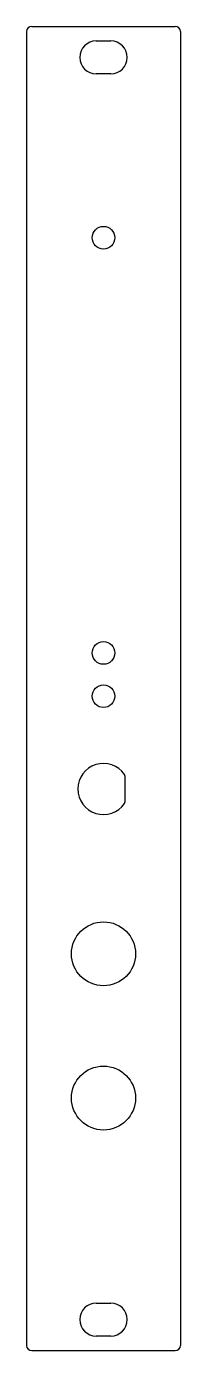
# Model space of a CAD drawing. Header units: millimetres. Extents: x 0 to 15, y 0 to 128.
import ezdxf

# ---------------------------------------------------------------- set-up
doc = ezdxf.new("R2010")
doc.units = ezdxf.units.MM
doc.layers.add('CUT_THROUGH', color=1, linetype='Continuous')

msp = doc.modelspace()

# ---------------------------------------------------------------- linework, layer by layer
at = {"layer": 'CUT_THROUGH'}
for p, q in [((0.5, 128.5), (14.4, 128.5)), ((0, 128), (0, 0.5)), ((14.9, 128), (14.9, 0.5)), ((6.75, 127.1), (8.15, 127.1)), ((8.15, 123.9), (6.75, 123.9)), ((9.52, 55.77), (9.52, 53.23)), ((6.75, 4.6), (8.15, 4.6)), ((8.15, 1.4), (6.75, 1.4)), ((0.5, 0), (14.4, 0))]:
    msp.add_line(p, q, dxfattribs=at)
for centre, radius in [((7.45, 108), 1.1), ((7.45, 67.7), 1.1), ((7.45, 63.5), 1.1), ((7.45, 38.5), 3.1), ((7.45, 24.5), 3.1)]:
    msp.add_circle(centre, radius, dxfattribs=at)
for centre, radius, start, end in [((0.5, 128), 0.5, -270, -180), ((14.4, 128), 0.5, 360, 450), ((6.75, 125.5), 1.6, 90, 270), ((8.15, 125.5), 1.6, -90, 90), ((7.45, 54.5), 2.48, 34.8927, 325.1073), ((9.27, 55.77), 0.25, 0, 34.8927), ((9.27, 53.23), 0.25, 325.1073, 360), ((6.75, 3), 1.6, 90, 270), ((8.15, 3), 1.6, -90, 90), ((0.5, 0.5), 0.5, 180, 270), ((14.4, 0.5), 0.5, -90, 0)]:
    msp.add_arc(centre, radius, start, end, dxfattribs=at)

doc.saveas('drawing.dxf')
